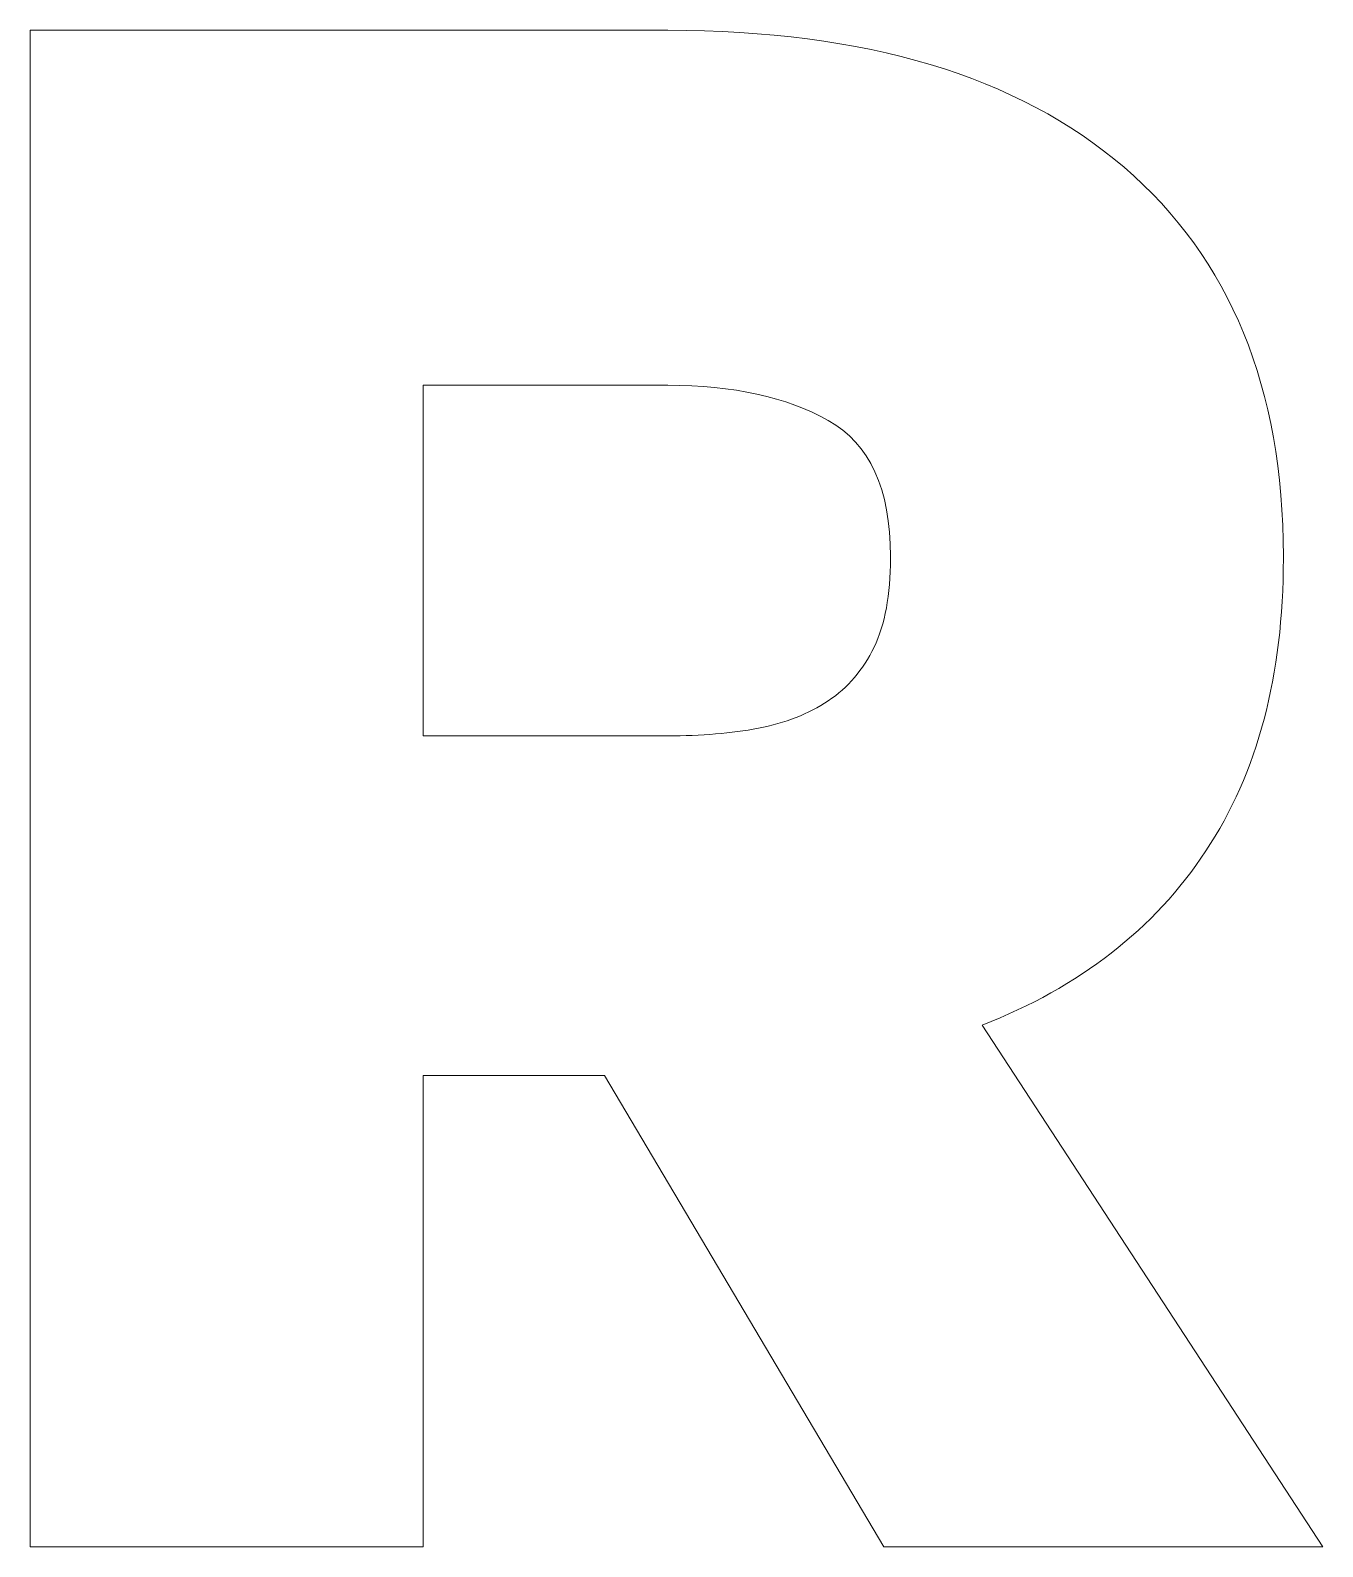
# Model space of a CAD drawing. Header units: millimetres. Extents: x -102 to 7, y -49 to 78.
import ezdxf

# ---------------------------------------------------------------- set-up
doc = ezdxf.new("R2010")
doc.units = ezdxf.units.MM
doc.header["$MEASUREMENT"] = 0
doc.layers.add('Layer 1', color=7, linetype='Continuous')

msp = doc.modelspace()

# ---------------------------------------------------------------- linework, layer by layer
at = {"layer": 'Layer 1', "color": 250, "lineweight": 9}
for points, knots in [([(-30.1338, -49.0156), (-30.1338, -49.0156), (-53.528, -9.57), (-53.528, -9.57), (-53.528, -9.57), (-68.6977, -9.57), (-68.6977, -9.57), (-68.6977, -9.57), (-68.6977, -49.0156), (-68.6977, -49.0156), (-68.6977, -49.0156), (-101.5959, -49.0156), (-101.5959, -49.0156), (-101.5959, -49.0156), (-101.5959, 77.944), (-101.5959, 77.944), (-101.5959, 77.944), (-48.2278, 77.944), (-48.2278, 77.944), (-31.6569, 77.944), (-18.9241, 74.1218), (-10.0293, 66.4772), (-1.1347, 58.8328), (3.3127, 47.9777), (3.3127, 33.9118), (3.3127, 33.9118), (3.3127, 33.7283), (3.3127, 33.7283), (3.3127, 23.9434), (1.1499, 15.7791), (-3.1756, 9.2353), (-7.501, 2.6916), (-13.7456, -2.1702), (-21.9092, -5.3504), (-21.9092, -5.3504), (6.6025, -49.0156), (6.6025, -49.0156), (6.6025, -49.0156), (-30.1338, -49.0156), (-30.1338, -49.0156)], [0, 0, 0, 0, 0.07692308, 0.07692308, 0.07692308, 0.15384615, 0.15384615, 0.15384615, 0.23076923, 0.23076923, 0.23076923, 0.30769231, 0.30769231, 0.30769231, 0.38461538, 0.38461538, 0.38461538, 0.46153846, 0.46153846, 0.46153846, 0.53846154, 0.53846154, 0.53846154, 0.61538462, 0.61538462, 0.61538462, 0.69230769, 0.69230769, 0.69230769, 0.76923077, 0.76923077, 0.76923077, 0.84615385, 0.84615385, 0.84615385, 0.92307692, 0.92307692, 0.92307692, 1, 1, 1, 1]), ([(-68.6977, 48.2222), (-68.6977, 48.2222), (-68.6977, 18.8673), (-68.6977, 18.8673), (-68.6977, 18.8673), (-48.2278, 18.8673), (-48.2278, 18.8673), (-45.4254, 18.8673), (-42.897, 19.0814), (-40.643, 19.5095), (-38.3888, 19.9376), (-36.4393, 20.702), (-34.7944, 21.8028), (-33.1495, 22.9037), (-31.8701, 24.402), (-30.9563, 26.2978), (-30.0424, 28.1937), (-29.5855, 30.6704), (-29.5855, 33.7283), (-29.5855, 33.7283), (-29.5855, 33.9118), (-29.5855, 33.9118), (-29.5855, 39.538), (-31.3218, 43.3297), (-34.7944, 45.2867), (-38.267, 47.2437), (-42.7447, 48.2222), (-48.2278, 48.2222), (-48.2278, 48.2222), (-68.6977, 48.2222), (-68.6977, 48.2222)], [0, 0, 0, 0, 0.1, 0.1, 0.1, 0.2, 0.2, 0.2, 0.3, 0.3, 0.3, 0.4, 0.4, 0.4, 0.5, 0.5, 0.5, 0.6, 0.6, 0.6, 0.7, 0.7, 0.7, 0.8, 0.8, 0.8, 0.9, 0.9, 0.9, 1, 1, 1, 1])]:
    msp.add_open_spline(points, degree=3, knots=knots, dxfattribs=at)

doc.saveas('drawing.dxf')
